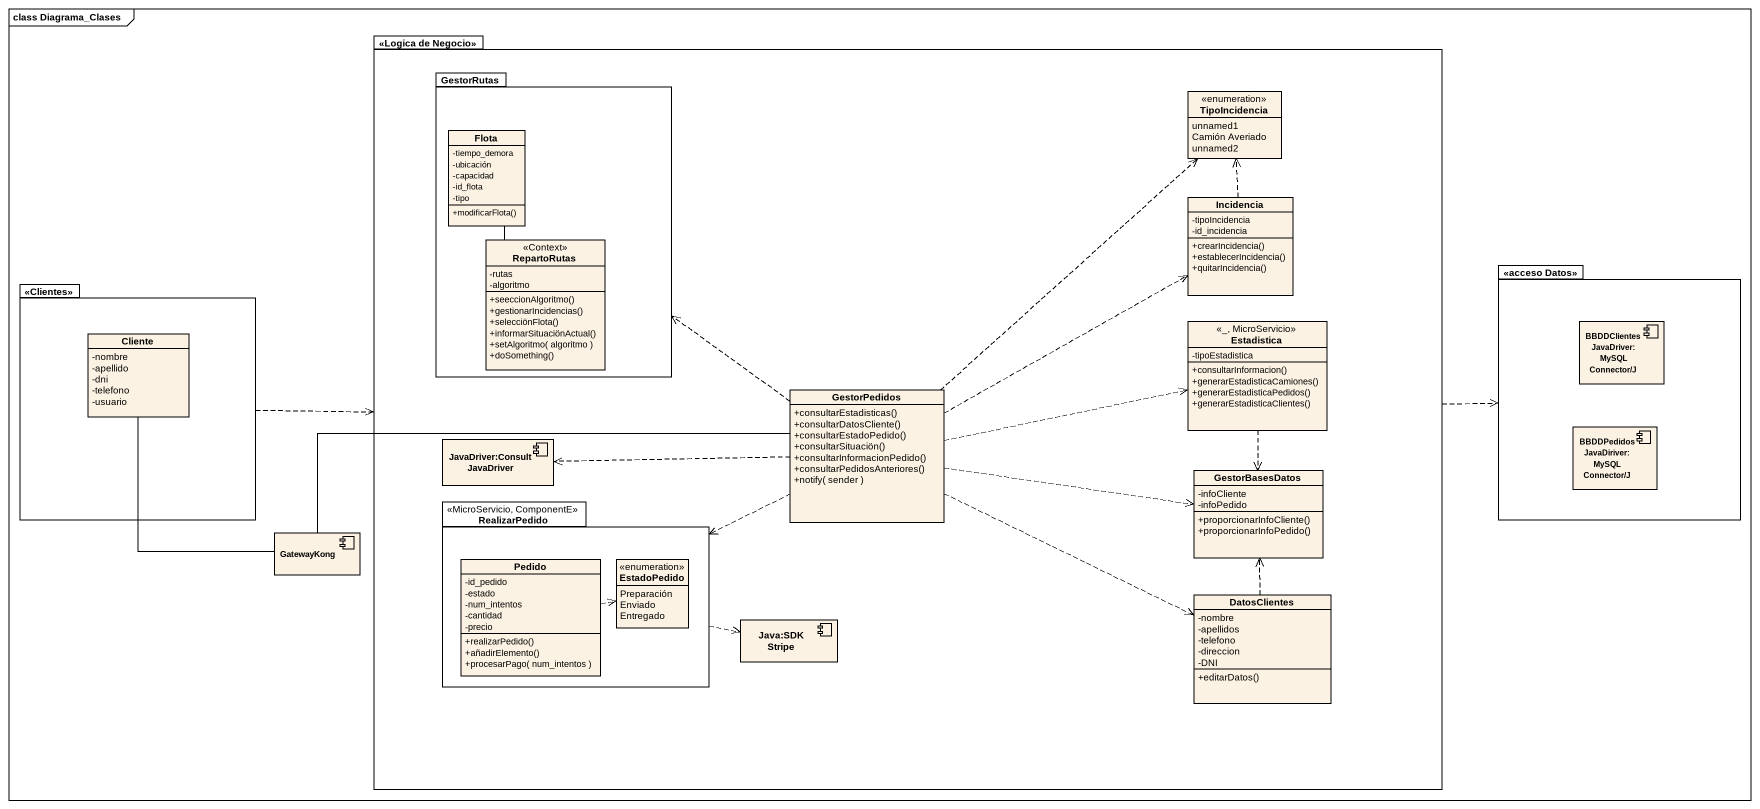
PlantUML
@startuml
mainframe class Diagrama_Clases
allowmixing
hide circle
hide empty members
skinparam classAttributeIconSize 0
package "<<Logica de Negocio>>" as Logica_de_Negocio {
  package GestorRutas {
    class Flota {
      -tiempo_demora
      -ubicación
      -capacidad
      -id_flota
      -tipo
      +modificarFlota()
    }
    class RepartoRutas <<Context>> {
      -rutas
      -algoritmo
      +seeccionAlgoritmo()
      +gestionarIncidencias()
      +selecciönFlota()
      +informarSituaciönActual()
      +setAlgoritmo( algoritmo )
      +doSomething()
    }
  }
  enum TipoIncidencia {
    unnamed1
    Camión Averiado
    unnamed2
  }
  class Incidencia {
    -tipoIncidencia
    -id_incidencia
    +crearIncidencia()
    +establecerIncidencia()
    +quitarIncidencia()
  }
  class Estadistica <<_, MicroServicio>> {
    -tipoEstadistica
    +consultarInformacion()
    +generarEstadisticaCamiones()
    +generarEstadisticaPedidos()
    +generarEstadisticaClientes()
  }
  class GestorPedidos {
    +consultarEstadisticas()
    +consultarDatosCliente()
    +consultarEstadoPedido()
    +consultarSituaciön()
    +consultarInformacionPedido()
    +consultarPedidosAnteriores()
    +notify( sender )
  }
  component "JavaDriver:Consult JavaDriver" as JavaDriver_Consult
  class GestorBasesDatos {
    -infoCliente
    -infoPedido
    +proporcionarInfoCliente()
    +proporcionarInfoPedido()
  }
  package RealizarPedido <<MicroServicio, ComponentE>> {
    class Pedido {
      -id_pedido
      -estado
      -num_intentos
      -cantidad
      -precio
      +realizarPedido()
      +añadirElemento()
      +procesarPago( num_intentos )
    }
    enum EstadoPedido {
      Preparación
      Enviado
      Entregado
    }
  }
  class DatosClientes {
    -nombre
    -apellidos
    -telefono
    -direccion
    -DNI
    +editarDatos()
  }
  component "Java:SDK Stripe" as Java_SDK_Stripe
}
package "<<acceso Datos>>" as acceso_Datos {
  component "BBDDClientes JavaDriver: MySQL Connector/J" as BBDDClientes_JavaDriver
  component "BBDDPedidos JavaDiriver: MySQL Connector/J" as BBDDPedidos_JavaDiriver
}
package "<<Clientes>>" as Clientes {
  class Cliente {
    -nombre
    -apellido
    -dni
    -telefono
    -usuario
  }
}
component GatewayKong
Logica_de_Negocio .right.> acceso_Datos
Flota -- RepartoRutas
Incidencia .up.> TipoIncidencia
Clientes .right.> Logica_de_Negocio
Estadistica ..> GestorBasesDatos
Cliente -- GatewayKong
GestorPedidos .up.> GestorRutas
GestorPedidos .up.> TipoIncidencia
GestorPedidos .right.> Incidencia
GestorPedidos .right.> Estadistica
GestorPedidos .left.> JavaDriver_Consult
GestorPedidos .right.> GestorBasesDatos
GestorPedidos .left.> RealizarPedido
GestorPedidos .right.> DatosClientes
RealizarPedido .right.> Java_SDK_Stripe
GatewayKong -right- GestorPedidos
Pedido .right.> EstadoPedido
DatosClientes .up.> GestorBasesDatos
@enduml
